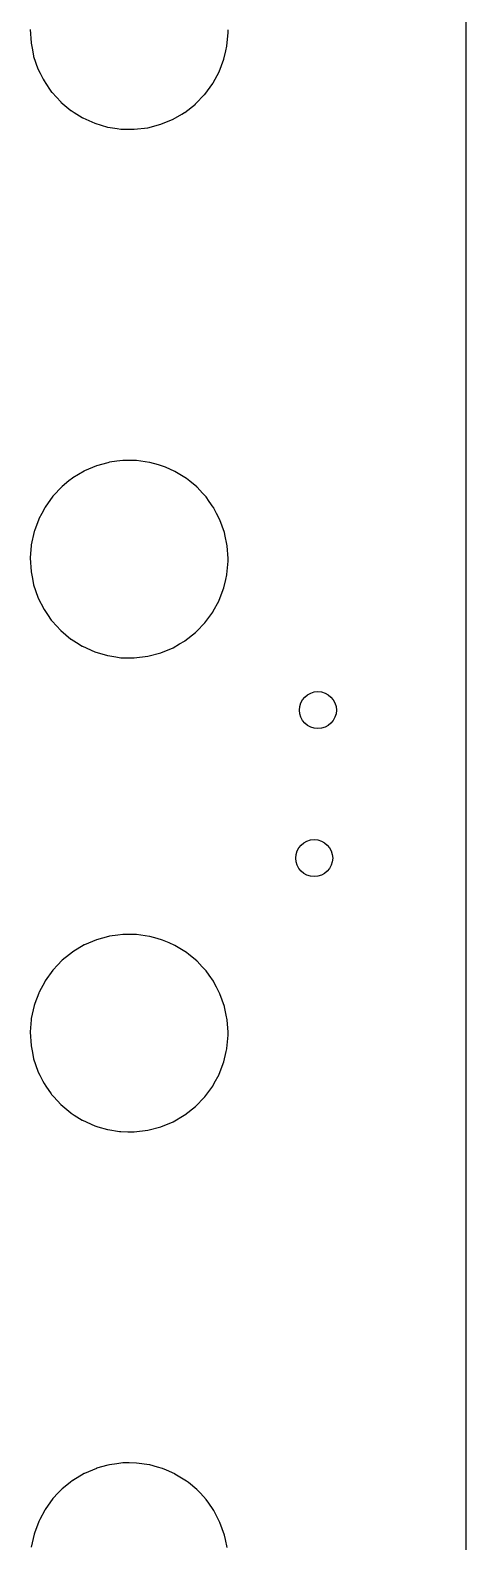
# Model space of a CAD drawing. Extents: x 3.43 to 6.79, y -5.81 to -1.74.
# Drawn here: x 6.423 to 6.794, y -4.43 to -3.143 of the extents above; entities that cross this region are included whole.
import ezdxf

# ---------------------------------------------------------------- set-up
doc = ezdxf.new("R2010")
doc.units = 0
doc.header["$MEASUREMENT"] = 0
doc.layers.add('BLACK', color=7, linetype='CONTINUOUS')

msp = doc.modelspace()

# ---------------------------------------------------------------- linework, layer by layer
at = {"layer": 'BLACK', "linetype": 'CONTINUOUS'}
for p, q in [((6.79411, -1.79904), (6.79411, -5.75786)), ((6.42345, -3.14238), (6.42411, -3.15382)), ((6.59079, -3.15643), (6.59181, -3.14503)), ((6.59183, -3.14326), (6.59179, -3.14272)), ((6.59181, -3.14503), (6.59183, -3.14326)), ((6.42411, -3.15382), (6.42414, -3.15398)), ((6.42414, -3.15398), (6.42414, -3.15398)), ((6.42414, -3.15398), (6.42524, -3.15959)), ((6.42524, -3.15959), (6.42631, -3.16505)), ((6.42631, -3.16505), (6.42636, -3.16521)), ((6.42636, -3.16521), (6.42636, -3.16521)), ((6.42636, -3.16521), (6.42997, -3.17573)), ((6.58823, -3.1676), (6.58983, -3.16064)), ((6.58983, -3.16064), (6.59075, -3.1566)), ((6.59075, -3.1566), (6.59079, -3.15643)), ((6.59075, -3.1566), (6.59075, -3.1566)), ((6.42997, -3.17573), (6.42997, -3.17573)), ((6.42997, -3.17573), (6.43002, -3.17589)), ((6.43002, -3.17589), (6.43183, -3.17949)), ((6.57909, -3.18769), (6.5841, -3.17846)), ((6.5841, -3.17846), (6.58418, -3.17831)), ((6.5841, -3.17846), (6.5841, -3.17846)), ((6.58418, -3.17831), (6.58823, -3.1676)), ((6.43183, -3.17949), (6.43448, -3.18476)), ((6.43448, -3.18476), (6.43517, -3.18612)), ((6.43517, -3.18612), (6.43666, -3.1883)), ((6.43666, -3.1883), (6.44051, -3.19389)), ((6.57194, -3.19761), (6.57872, -3.18838)), ((6.57872, -3.18838), (6.57909, -3.18769)), ((6.44051, -3.19389), (6.44165, -3.19556)), ((6.44165, -3.19556), (6.44177, -3.19568)), ((6.44177, -3.19568), (6.44177, -3.19568)), ((6.44177, -3.19568), (6.44213, -3.19608)), ((6.44213, -3.19608), (6.44936, -3.20403)), ((6.44936, -3.20403), (6.44949, -3.20414)), ((6.44949, -3.20414), (6.45802, -3.21127)), ((6.56421, -3.20558), (6.57182, -3.19773)), ((6.57182, -3.19773), (6.57194, -3.19761)), ((6.45802, -3.21127), (6.45802, -3.21127)), ((6.45802, -3.21127), (6.45815, -3.21138)), ((6.45815, -3.21138), (6.46071, -3.21298)), ((6.46071, -3.21298), (6.46771, -3.21737)), ((6.54507, -3.21868), (6.55255, -3.2143)), ((6.55255, -3.2143), (6.55481, -3.21298)), ((6.55481, -3.21298), (6.55496, -3.2129)), ((6.55481, -3.21298), (6.55481, -3.21298)), ((6.55496, -3.2129), (6.56397, -3.20583)), ((6.56397, -3.20583), (6.56421, -3.20558)), ((6.46771, -3.21737), (6.46771, -3.21737)), ((6.46771, -3.21737), (6.46785, -3.21746)), ((6.46785, -3.21746), (6.468, -3.21753)), ((6.468, -3.21753), (6.468, -3.21753)), ((6.468, -3.21753), (6.4683, -3.21766)), ((6.4683, -3.21766), (6.47829, -3.22218)), ((6.47829, -3.22218), (6.47845, -3.22222)), ((6.47845, -3.22222), (6.48911, -3.22538)), ((6.48911, -3.22538), (6.48911, -3.22538)), ((6.48911, -3.22538), (6.48927, -3.22543)), ((6.48927, -3.22543), (6.48943, -3.22545)), ((6.48943, -3.22545), (6.48943, -3.22545)), ((6.48943, -3.22545), (6.4974, -3.22667)), ((6.4974, -3.22667), (6.50059, -3.22716)), ((6.50059, -3.22716), (6.50642, -3.22725)), ((6.50642, -3.22725), (6.51187, -3.22734)), ((6.51187, -3.22734), (6.51187, -3.22734)), ((6.51187, -3.22734), (6.51204, -3.22734)), ((6.51204, -3.22734), (6.52341, -3.22596)), ((6.52341, -3.22596), (6.53449, -3.22306)), ((6.53449, -3.22306), (6.54507, -3.21868)), ((6.48941, -3.51117), (6.47995, -3.51375)), ((6.49083, -3.51078), (6.48941, -3.51117)), ((6.49099, -3.51073), (6.49083, -3.51078)), ((6.49083, -3.51078), (6.49083, -3.51078)), ((6.49718, -3.50992), (6.49099, -3.51073)), ((6.50218, -3.50926), (6.49718, -3.50992)), ((6.50235, -3.50924), (6.50218, -3.50926)), ((6.50218, -3.50926), (6.50218, -3.50926)), ((6.50252, -3.50924), (6.50235, -3.50924)), ((6.50776, -3.50927), (6.50252, -3.50924)), ((6.50252, -3.50924), (6.50252, -3.50924)), ((6.5138, -3.5093), (6.50776, -3.50927)), ((6.51397, -3.50932), (6.5138, -3.5093)), ((6.52497, -3.51089), (6.51397, -3.50932)), ((6.52514, -3.51091), (6.52497, -3.51089)), ((6.52497, -3.51089), (6.52497, -3.51089)), ((6.5326, -3.51304), (6.52514, -3.51091)), ((6.53599, -3.514), (6.5326, -3.51304)), ((6.45945, -3.52424), (6.45633, -3.52674)), ((6.45958, -3.52413), (6.45945, -3.52424)), ((6.45945, -3.52424), (6.45945, -3.52424)), ((6.46941, -3.51825), (6.45958, -3.52413)), ((6.46957, -3.51818), (6.46941, -3.51825)), ((6.47979, -3.51382), (6.46957, -3.51818)), ((6.46957, -3.51818), (6.46957, -3.51818)), ((6.47995, -3.51375), (6.47979, -3.51382)), ((6.53615, -3.51405), (6.53599, -3.514)), ((6.53599, -3.514), (6.53599, -3.514)), ((6.53845, -3.51506), (6.53615, -3.51405)), ((6.54649, -3.51858), (6.53845, -3.51506)), ((6.54664, -3.51865), (6.54649, -3.51858)), ((6.54649, -3.51858), (6.54649, -3.51858)), ((6.5564, -3.52464), (6.54664, -3.51865)), ((6.55929, -3.527), (6.5564, -3.52464)), ((6.45065, -3.53129), (6.44276, -3.5396)), ((6.45633, -3.52674), (6.45065, -3.53129)), ((6.56514, -3.53178), (6.55929, -3.527)), ((6.56527, -3.53189), (6.56514, -3.53178)), ((6.56514, -3.53178), (6.56514, -3.53178)), ((6.56538, -3.53201), (6.56527, -3.53189)), ((6.57014, -3.53714), (6.56538, -3.53201)), ((6.56538, -3.53201), (6.56538, -3.53201)), ((6.57306, -3.54028), (6.57014, -3.53714)), ((6.43575, -3.54951), (6.4332, -3.55434)), ((6.43608, -3.5489), (6.43575, -3.54951)), ((6.44276, -3.5396), (6.43608, -3.5489)), ((6.57575, -3.54411), (6.57306, -3.54028)), ((6.57912, -3.5489), (6.57575, -3.54411)), ((6.57965, -3.54965), (6.57912, -3.5489)), ((6.57973, -3.5498), (6.57965, -3.54965)), ((6.58207, -3.55434), (6.57973, -3.5498)), ((6.57973, -3.5498), (6.57973, -3.5498)), ((6.43066, -3.55918), (6.42698, -3.56923)), ((6.43072, -3.55902), (6.43066, -3.55918)), ((6.43066, -3.55918), (6.43066, -3.55918)), ((6.4332, -3.55434), (6.43072, -3.55902)), ((6.5849, -3.55983), (6.58207, -3.55434)), ((6.58872, -3.57062), (6.5849, -3.55983)), ((6.42678, -3.56977), (6.42434, -3.58096)), ((6.42698, -3.56923), (6.42678, -3.56977)), ((6.58936, -3.5737), (6.58872, -3.57062)), ((6.59076, -3.58044), (6.58936, -3.5737)), ((6.42428, -3.58173), (6.42347, -3.59211)), ((6.42434, -3.58096), (6.42428, -3.58173)), ((6.59105, -3.58184), (6.59076, -3.58044)), ((6.59106, -3.58201), (6.59105, -3.58184)), ((6.59179, -3.59271), (6.59106, -3.58201)), ((6.59106, -3.58201), (6.59106, -3.58201)), ((6.42347, -3.59211), (6.42345, -3.59238)), ((6.42345, -3.59238), (6.42411, -3.60382)), ((6.42347, -3.59211), (6.42347, -3.59211)), ((6.42347, -3.59211), (6.42347, -3.59211)), ((6.59079, -3.60643), (6.59181, -3.59503)), ((6.59183, -3.59326), (6.59179, -3.59271)), ((6.59181, -3.59472), (6.59183, -3.59336)), ((6.59181, -3.59503), (6.59181, -3.59472)), ((6.59183, -3.59336), (6.59183, -3.59326)), ((6.59183, -3.59336), (6.59183, -3.59336)), ((6.42411, -3.60382), (6.42414, -3.60398)), ((6.42414, -3.60398), (6.42414, -3.60398)), ((6.42414, -3.60398), (6.42526, -3.60972)), ((6.42526, -3.60972), (6.42631, -3.61505)), ((6.42631, -3.61505), (6.42636, -3.61521)), ((6.42636, -3.61521), (6.42636, -3.61521)), ((6.42636, -3.61521), (6.42997, -3.62573)), ((6.58823, -3.6176), (6.58986, -3.61048)), ((6.58986, -3.61048), (6.59075, -3.6066)), ((6.59075, -3.6066), (6.59079, -3.60643)), ((6.59075, -3.6066), (6.59075, -3.6066)), ((6.42997, -3.62573), (6.42997, -3.62573)), ((6.42997, -3.62573), (6.43002, -3.62589)), ((6.43002, -3.62589), (6.43517, -3.63612)), ((6.5788, -3.63823), (6.5841, -3.62846)), ((6.5841, -3.62846), (6.58418, -3.62831)), ((6.5841, -3.62846), (6.5841, -3.62846)), ((6.58418, -3.62831), (6.58823, -3.6176)), ((6.43517, -3.63612), (6.43809, -3.64038)), ((6.43809, -3.64038), (6.4414, -3.64519)), ((6.57194, -3.64761), (6.57872, -3.63838)), ((6.57872, -3.63838), (6.5788, -3.63823)), ((6.4414, -3.64519), (6.44165, -3.64556)), ((6.44165, -3.64556), (6.44177, -3.64568)), ((6.44177, -3.64568), (6.44177, -3.64568)), ((6.44177, -3.64568), (6.4422, -3.64616)), ((6.4422, -3.64616), (6.44936, -3.65403)), ((6.44936, -3.65403), (6.44949, -3.65414)), ((6.44949, -3.65414), (6.45802, -3.66127)), ((6.56397, -3.65583), (6.56512, -3.65464)), ((6.56512, -3.65464), (6.57182, -3.64773)), ((6.57182, -3.64773), (6.57194, -3.64761)), ((6.45802, -3.66127), (6.45802, -3.66127)), ((6.45802, -3.66127), (6.45815, -3.66138)), ((6.45815, -3.66138), (6.46281, -3.6643)), ((6.46281, -3.6643), (6.46771, -3.66737)), ((6.46771, -3.66737), (6.46771, -3.66737)), ((6.46771, -3.66737), (6.46785, -3.66746)), ((6.46785, -3.66746), (6.47829, -3.67218)), ((6.54507, -3.66868), (6.55054, -3.66548)), ((6.55054, -3.66548), (6.55481, -3.66298)), ((6.55481, -3.66298), (6.55496, -3.6629)), ((6.55481, -3.66298), (6.55481, -3.66298)), ((6.55496, -3.6629), (6.56397, -3.65583)), ((6.47829, -3.67218), (6.47845, -3.67222)), ((6.47845, -3.67222), (6.48911, -3.67538)), ((6.48911, -3.67538), (6.48911, -3.67538)), ((6.48911, -3.67538), (6.48927, -3.67543)), ((6.48927, -3.67543), (6.48943, -3.67545)), ((6.48943, -3.67545), (6.48943, -3.67545)), ((6.48943, -3.67545), (6.49622, -3.67649)), ((6.49622, -3.67649), (6.50059, -3.67716)), ((6.50059, -3.67716), (6.50642, -3.67725)), ((6.50642, -3.67725), (6.51187, -3.67734)), ((6.51187, -3.67734), (6.51187, -3.67734)), ((6.51187, -3.67734), (6.51204, -3.67734)), ((6.51204, -3.67734), (6.52341, -3.67596)), ((6.52341, -3.67596), (6.53449, -3.67306)), ((6.53449, -3.67306), (6.54507, -3.66868)), ((6.46941, -3.92179), (6.45958, -3.92767)), ((6.46957, -3.92172), (6.46941, -3.92179)), ((6.47979, -3.91736), (6.46957, -3.92172)), ((6.46957, -3.92172), (6.46957, -3.92172)), ((6.47995, -3.9173), (6.47979, -3.91736)), ((6.49017, -3.9145), (6.47995, -3.9173)), ((6.49083, -3.91432), (6.49017, -3.9145)), ((6.49099, -3.91428), (6.49083, -3.91432)), ((6.49083, -3.91432), (6.49083, -3.91432)), ((6.49802, -3.91335), (6.49099, -3.91428)), ((6.50218, -3.9128), (6.49802, -3.91335)), ((6.50235, -3.91278), (6.50218, -3.9128)), ((6.50218, -3.9128), (6.50218, -3.9128)), ((6.50252, -3.91278), (6.50235, -3.91278)), ((6.50776, -3.91281), (6.50252, -3.91278)), ((6.50252, -3.91278), (6.50252, -3.91278)), ((6.5138, -3.91284), (6.50776, -3.91281)), ((6.51397, -3.91286), (6.5138, -3.91284)), ((6.52497, -3.91443), (6.51397, -3.91286)), ((6.52514, -3.91445), (6.52497, -3.91443)), ((6.52497, -3.91443), (6.52497, -3.91443)), ((6.53149, -3.91626), (6.52514, -3.91445)), ((6.53599, -3.91755), (6.53149, -3.91626)), ((6.53615, -3.91759), (6.53599, -3.91755)), ((6.53599, -3.91755), (6.53599, -3.91755)), ((6.54172, -3.92004), (6.53615, -3.91759)), ((6.54649, -3.92213), (6.54172, -3.92004)), ((6.54664, -3.9222), (6.54649, -3.92213)), ((6.54649, -3.92213), (6.54649, -3.92213)), ((6.5564, -3.92818), (6.54664, -3.9222)), ((6.45065, -3.93483), (6.44669, -3.939)), ((6.45675, -3.92994), (6.45065, -3.93483)), ((6.45945, -3.92778), (6.45675, -3.92994)), ((6.45958, -3.92767), (6.45945, -3.92778)), ((6.45945, -3.92778), (6.45945, -3.92778)), ((6.55856, -3.92994), (6.5564, -3.92818)), ((6.56514, -3.93533), (6.55856, -3.92994)), ((6.56527, -3.93543), (6.56514, -3.93533)), ((6.56514, -3.93533), (6.56514, -3.93533)), ((6.56538, -3.93556), (6.56527, -3.93543)), ((6.56976, -3.94027), (6.56538, -3.93556)), ((6.56538, -3.93556), (6.56538, -3.93556)), ((6.44276, -3.94314), (6.43608, -3.95244)), ((6.44306, -3.94282), (6.44276, -3.94314)), ((6.44669, -3.939), (6.44306, -3.94282)), ((6.57306, -3.94382), (6.56976, -3.94027)), ((6.57569, -3.94756), (6.57306, -3.94382)), ((6.57932, -3.95272), (6.57569, -3.94756)), ((6.43066, -3.96272), (6.42737, -3.97171)), ((6.43072, -3.96256), (6.43066, -3.96272)), ((6.43066, -3.96272), (6.43066, -3.96272)), ((6.43106, -3.96191), (6.43072, -3.96256)), ((6.43575, -3.95306), (6.43106, -3.96191)), ((6.43608, -3.95244), (6.43575, -3.95306)), ((6.57965, -3.95319), (6.57932, -3.95272)), ((6.57973, -3.95334), (6.57965, -3.95319)), ((6.58197, -3.9577), (6.57973, -3.95334)), ((6.57973, -3.95334), (6.57973, -3.95334)), ((6.5849, -3.96337), (6.58197, -3.9577)), ((6.58872, -3.97417), (6.5849, -3.96337)), ((6.42678, -3.97332), (6.42434, -3.98451)), ((6.42737, -3.97171), (6.42678, -3.97332)), ((6.58876, -3.97433), (6.58872, -3.97417)), ((6.59027, -3.98161), (6.58876, -3.97433)), ((6.42428, -3.98538), (6.42347, -3.99566)), ((6.42434, -3.98451), (6.42428, -3.98538)), ((6.59105, -3.98538), (6.59027, -3.98161)), ((6.59106, -3.98555), (6.59105, -3.98538)), ((6.59178, -3.99611), (6.59106, -3.98555)), ((6.59106, -3.98555), (6.59106, -3.98555)), ((6.42347, -3.99566), (6.42345, -3.99593)), ((6.42345, -3.99593), (6.42411, -4.00736)), ((6.42347, -3.99566), (6.42347, -3.99566)), ((6.42347, -3.99566), (6.42347, -3.99566)), ((6.59079, -4.00998), (6.59181, -3.99857)), ((6.59183, -3.99681), (6.59178, -3.99611)), ((6.59181, -3.99857), (6.59183, -3.99681)), ((6.42411, -4.00736), (6.42414, -4.00752)), ((6.42414, -4.00752), (6.42414, -4.00753)), ((6.42414, -4.00753), (6.42528, -4.01335)), ((6.42528, -4.01335), (6.42631, -4.0186)), ((6.58823, -4.02114), (6.59025, -4.01235)), ((6.59025, -4.01235), (6.59075, -4.01014)), ((6.59075, -4.01014), (6.59079, -4.00998)), ((6.59075, -4.01014), (6.59075, -4.01014)), ((6.42631, -4.0186), (6.42636, -4.01876)), ((6.42636, -4.01876), (6.42636, -4.01876)), ((6.42636, -4.01876), (6.42997, -4.02927)), ((6.58418, -4.03185), (6.58823, -4.02114)), ((6.42997, -4.02927), (6.42997, -4.02927)), ((6.42997, -4.02927), (6.43002, -4.02943)), ((6.43002, -4.02943), (6.43166, -4.0327)), ((6.43166, -4.0327), (6.43419, -4.03772)), ((6.43419, -4.03772), (6.43517, -4.03966)), ((6.43517, -4.03966), (6.43672, -4.04192)), ((6.57872, -4.04192), (6.58003, -4.03951)), ((6.58003, -4.03951), (6.5841, -4.032)), ((6.5841, -4.032), (6.58418, -4.03185)), ((6.5841, -4.032), (6.5841, -4.032)), ((6.43672, -4.04192), (6.44122, -4.04848)), ((6.44122, -4.04848), (6.44165, -4.0491)), ((6.44165, -4.0491), (6.44177, -4.04923)), ((6.44177, -4.04923), (6.44177, -4.04923)), ((6.44177, -4.04923), (6.44339, -4.05101)), ((6.44339, -4.05101), (6.44936, -4.05757)), ((6.56428, -4.05906), (6.57148, -4.05163)), ((6.57148, -4.05163), (6.57194, -4.05115)), ((6.57194, -4.05115), (6.57872, -4.04192)), ((6.44936, -4.05757), (6.44949, -4.05768)), ((6.44949, -4.05768), (6.45802, -4.06481)), ((6.45802, -4.06481), (6.45802, -4.06481)), ((6.45802, -4.06481), (6.45815, -4.06492)), ((6.45815, -4.06492), (6.46071, -4.06653)), ((6.46071, -4.06653), (6.46771, -4.07092)), ((6.55438, -4.06678), (6.55481, -4.06653)), ((6.55481, -4.06653), (6.55496, -4.06644)), ((6.55481, -4.06653), (6.55481, -4.06653)), ((6.55496, -4.06644), (6.56397, -4.05937)), ((6.56397, -4.05937), (6.56428, -4.05906)), ((6.46771, -4.07092), (6.46771, -4.07092)), ((6.46771, -4.07092), (6.46785, -4.07101)), ((6.46785, -4.07101), (6.47829, -4.07572)), ((6.47829, -4.07572), (6.48099, -4.07652)), ((6.48099, -4.07652), (6.48911, -4.07892)), ((6.48911, -4.07892), (6.48911, -4.07892)), ((6.48911, -4.07892), (6.48927, -4.07897)), ((6.48927, -4.07897), (6.48943, -4.079)), ((6.48943, -4.079), (6.48943, -4.079)), ((6.48943, -4.079), (6.49951, -4.08054)), ((6.52341, -4.07951), (6.53449, -4.0766)), ((6.53449, -4.0766), (6.54507, -4.07222)), ((6.54507, -4.07222), (6.55438, -4.06678)), ((6.49951, -4.08054), (6.50059, -4.0807)), ((6.50059, -4.0807), (6.50642, -4.0808)), ((6.50642, -4.0808), (6.51187, -4.08088)), ((6.51187, -4.08088), (6.51187, -4.08088)), ((6.51187, -4.08088), (6.51204, -4.08088)), ((6.51204, -4.08088), (6.52341, -4.07951)), ((6.46941, -4.37179), (6.45958, -4.37767)), ((6.46957, -4.37172), (6.46941, -4.37179)), ((6.47979, -4.36736), (6.46957, -4.37172)), ((6.46957, -4.37172), (6.46957, -4.37172)), ((6.47995, -4.3673), (6.47979, -4.36736)), ((6.48941, -4.36471), (6.47995, -4.3673)), ((6.49083, -4.36432), (6.48941, -4.36471)), ((6.49099, -4.36428), (6.49083, -4.36432)), ((6.49083, -4.36432), (6.49083, -4.36432)), ((6.49718, -4.36346), (6.49099, -4.36428)), ((6.50218, -4.3628), (6.49718, -4.36346)), ((6.50235, -4.36278), (6.50218, -4.3628)), ((6.50218, -4.3628), (6.50218, -4.3628)), ((6.50252, -4.36278), (6.50235, -4.36278)), ((6.50776, -4.36281), (6.50252, -4.36278)), ((6.50252, -4.36278), (6.50252, -4.36278)), ((6.5138, -4.36284), (6.50776, -4.36281)), ((6.51397, -4.36286), (6.5138, -4.36284)), ((6.52497, -4.36443), (6.51397, -4.36286)), ((6.52514, -4.36445), (6.52497, -4.36443)), ((6.52497, -4.36443), (6.52497, -4.36443)), ((6.53186, -4.36637), (6.52514, -4.36445)), ((6.53599, -4.36755), (6.53186, -4.36637)), ((6.53615, -4.36759), (6.53599, -4.36755)), ((6.53599, -4.36755), (6.53599, -4.36755)), ((6.53929, -4.36897), (6.53615, -4.36759)), ((6.54649, -4.37213), (6.53929, -4.36897)), ((6.54664, -4.3722), (6.54649, -4.37213)), ((6.54649, -4.37213), (6.54649, -4.37213)), ((6.5564, -4.37818), (6.54664, -4.3722)), ((6.45065, -4.38483), (6.44705, -4.38862)), ((6.45748, -4.37935), (6.45065, -4.38483)), ((6.45945, -4.37778), (6.45748, -4.37935)), ((6.45958, -4.37767), (6.45945, -4.37778)), ((6.45945, -4.37778), (6.45945, -4.37778)), ((6.55807, -4.37954), (6.5564, -4.37818)), ((6.56514, -4.38533), (6.55807, -4.37954)), ((6.56527, -4.38543), (6.56514, -4.38533)), ((6.56514, -4.38533), (6.56514, -4.38533)), ((6.56538, -4.38556), (6.56527, -4.38543)), ((6.56823, -4.38862), (6.56538, -4.38556)), ((6.56538, -4.38556), (6.56538, -4.38556)), ((6.44276, -4.39314), (6.43608, -4.40244)), ((6.44306, -4.39283), (6.44276, -4.39314)), ((6.44705, -4.38862), (6.44306, -4.39283)), ((6.57306, -4.39382), (6.56823, -4.38862)), ((6.57535, -4.39708), (6.57306, -4.39382)), ((6.57912, -4.40244), (6.57535, -4.39708)), ((6.43066, -4.41272), (6.42708, -4.42251)), ((6.43072, -4.41256), (6.43066, -4.41272)), ((6.43066, -4.41272), (6.43066, -4.41272)), ((6.43165, -4.41081), (6.43072, -4.41256)), ((6.43575, -4.40306), (6.43165, -4.41081)), ((6.43608, -4.40244), (6.43575, -4.40306)), ((6.57965, -4.40319), (6.57912, -4.40244)), ((6.57973, -4.40334), (6.57965, -4.40319)), ((6.58256, -4.40883), (6.57973, -4.40334)), ((6.57973, -4.40334), (6.57973, -4.40334)), ((6.5849, -4.41337), (6.58256, -4.40883)), ((6.58872, -4.42417), (6.5849, -4.41337)), ((6.42678, -4.42332), (6.42434, -4.43451)), ((6.42708, -4.42251), (6.42678, -4.42332)), ((6.58953, -4.42806), (6.58872, -4.42417)), ((6.59094, -4.43487), (6.58953, -4.42806))]:
    msp.add_line(p, q, dxfattribs=at)
at = {"layer": 'BLACK'}
for centre in [(6.66826, -3.72181), (6.66511, -3.84779)]:
    msp.add_circle(centre, 0.01575, dxfattribs=at)

doc.saveas('drawing.dxf')
